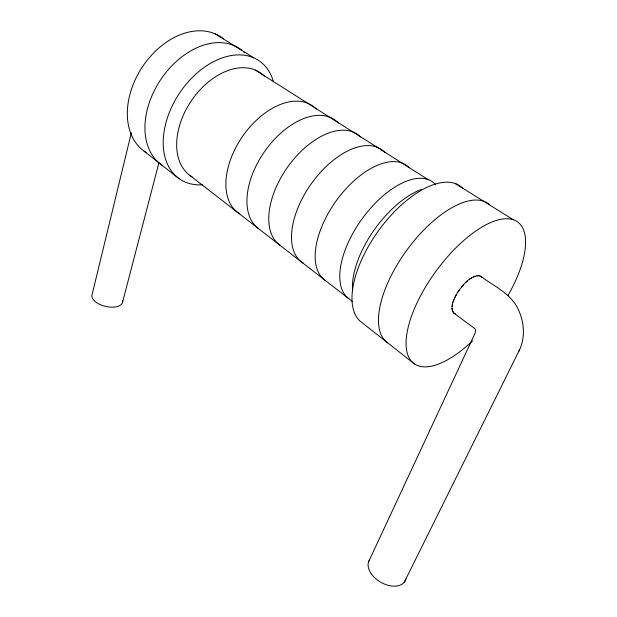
<?xml version="1.0" encoding="UTF-8"?>
<svg xmlns="http://www.w3.org/2000/svg" width="617" height="617" viewBox="0 0 617 617"><rect width="100%" height="100%" fill="white"/><g stroke="black" fill="none" stroke-linecap="round" stroke-linejoin="round"><path stroke-width="0.93" d="M452.06 308.353L452.246 310.035M452.114 306.472L452.469 304.351M131.359 132.748L92.18 294.247A15.749 7.99 13.3 0 0 106.17 306.549A15.749 7.99 13.3 0 0 122.66 300.68M453.055 302.083L453.927 299.669M122.428 302.754L158.877 162.965M404.305 582.163L519.738 349.399C525.746 336.041 523.941 320.431 517.401 307.613C509.681 293.152 494.217 286.157 481.538 276.886L479.324 275.676C469.19 275.961 462.38 285.571 457.12 293.16C454.174 298.944 449.454 306.803 453.719 313.02L474.851 328.622L475.684 330.712L475.051 333.28L368.534 561.917M455.007 297.178L456.349 294.633M518.627 351.613L519.738 349.399M457.853 292.088L459.557 289.597M461.377 287.183L463.328 284.931M465.341 282.825L467.393 280.966M469.444 279.316L471.457 277.989M473.409 276.91L475.229 276.192M476.941 275.76L478.453 275.706M455.547 313.814L453.719 313.02M479.802 275.938L480.905 276.539M215.402 33.95L253.649 57.805M455.315 183.573L513.29 219.721M255.315 70.076L427.99 179.532M189.997 175.498L352.477 301.52M144.1 151.15L178.999 178.614M414.501 363.945L362.125 322.73A84.066 40.066 -54.2 0 1 380.195 228.429A84.066 40.066 -54.2 0 1 462.627 188.27M453.418 312.534L452.724 311.408M481.538 276.886L481.808 277.411M279.802 245.15A67.669 38.678 -55 0 1 289.319 164.739A67.669 38.678 -55 0 1 360.598 136.92M258.523 228.645A66.381 39.457 -55.3 0 1 266.984 148.196A66.381 39.457 -55.3 0 1 338.286 123.03M303.394 263.274A69.004 37.807 -54.8 0 1 312.595 181.969A69.004 37.807 -54.8 0 1 385.101 152.715M324.912 280.141A70.4 36.835 -54.6 0 1 337.846 198.612A70.4 36.835 -54.6 0 1 409.326 167.809M348.852 298.705A71.85 35.755 -54.4 0 1 364.223 215.981A71.85 35.755 -54.4 0 1 435.772 184.853M352.531 289.89A72.598 35.161 -54.3 0 1 421.218 189.519M387.754 342.898A85.871 38.547 -54 0 1 407.127 249.738A85.871 38.547 -54 0 1 489.35 204.497M472.553 340.869A87.761 36.858 -53.8 0 1 407.12 332.339A87.761 36.858 -53.8 0 1 493.939 221.256A87.761 36.858 -53.8 0 1 507.914 295.62M202.422 184.807A71.24 47.995 -56.4 0 1 180.357 91.871A71.24 47.995 -56.4 0 1 273.47 81.776M243.407 51.635A69.999 48.488 -56.7 0 1 244.725 52.892M162.734 165.649A69.999 48.488 -56.7 0 1 161.099 79.03A69.999 48.488 -56.7 0 1 241.301 49.869M239.604 213.806A65.147 40.151 -55.5 0 1 244.155 134.144A65.147 40.151 -55.5 0 1 316.189 109.016M192.242 176.979A62.248 41.555 -56.3 0 1 192.689 98.851A62.248 41.555 -56.3 0 1 264.392 76.176M146.368 152.646A68.811 48.92 -57 0 1 142.843 66.212A68.811 48.92 -57 0 1 223.3 38.771M405.847 579.07A20.685 13.173 30.4 0 1 381.507 582.672A20.685 13.173 30.4 0 1 369.699 559.619"/></g></svg>
